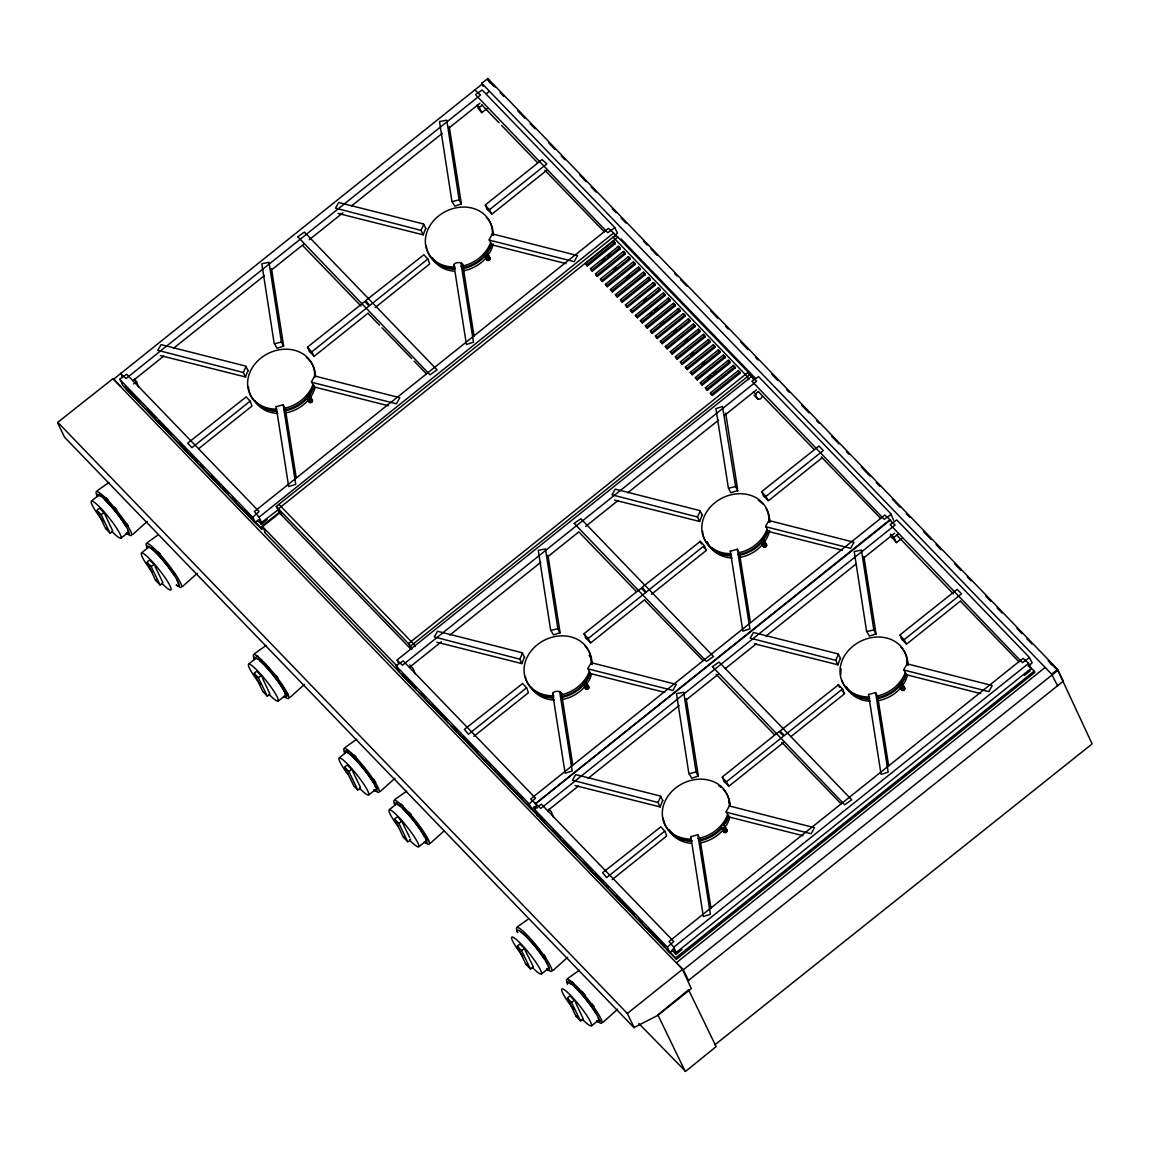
<?xml version="1.0" encoding="UTF-8"?>
<svg xmlns="http://www.w3.org/2000/svg" width="1150" height="1150" viewBox="0 0 1150 1150"><rect width="100%" height="100%" fill="white"/><g stroke="black" fill="none" stroke-linecap="round" stroke-linejoin="round"><path stroke-width="1.5" d="M276.115 406.726L283.188 404.786L285.301 408.854L296.312 478.342M283.576 346.481L281.419 342.039L269.014 262.315L261.812 263.709L274.16 343.304L277.078 348.263L283.647 346.078L271.501 268.64M474.044 336.202L463.263 267.576C465.391 260.231 449.995 261.683 455.113 267.202M461.308 204.355L459.152 199.899L446.746 120.175L439.53 121.569L451.878 201.164L454.796 206.123L461.38 203.938L449.233 126.514M572.758 764.98L561.991 696.339C564.118 689.008 548.723 690.46 553.84 695.98M560.021 633.118L557.879 628.676L545.459 548.952L538.258 550.347L550.606 629.941L553.524 634.901L560.093 632.716L547.946 555.277M690.791 836.682L697.849 834.742L699.976 838.81L710.988 908.299M698.251 776.451L696.095 771.995L683.689 692.271L676.473 693.666L688.836 773.26L691.739 778.219L698.323 776.034L686.176 698.611M730.293 551.224L737.351 549.283L739.479 553.351L750.202 621.086M737.754 490.993L735.598 486.536L722.488 406.439L715.904 408.624L728.338 487.816L730.696 492.732L737.826 490.576M868.523 694.543L875.581 692.616L877.694 696.67L888.706 766.159M875.969 634.311L873.827 629.855L861.422 550.146L854.206 551.526L866.554 631.134L869.472 636.079L876.041 633.894L863.894 556.471M248.271 370.817L245.669 366.088L161.043 344.641L157.809 350.304L243.311 372.514L245.467 376.956L247.882 370.659M311.42 382.202L396.448 403.794L399.812 397.728L314.726 376.007L311.492 381.671L314.022 386.918L388.298 405.749M426.003 228.678L423.401 223.948L338.761 202.501L335.541 208.164L421.044 230.374L423.2 234.83L425.615 228.519M489.152 240.062L574.181 261.668L577.53 255.602L492.444 233.881L489.224 239.531L491.754 244.792L566.03 263.609M524.731 657.455L522.114 652.726L437.489 631.278L434.254 636.942L519.757 659.151L521.913 663.607L524.328 657.297M587.866 668.84L672.894 690.446L676.258 684.379L591.172 662.659L587.938 668.308L590.482 673.569L664.743 692.386M662.946 800.774L660.344 796.044L575.719 774.597L572.484 780.261L657.987 802.47L660.143 806.926L662.558 800.616M702.449 515.315L699.847 510.586L615.221 489.152L611.987 494.802L697.489 517.011L699.646 521.467L702.061 515.157M726.096 812.159L811.124 833.764L814.473 827.698L729.387 805.977L726.168 811.627L728.697 816.888L802.973 835.705M765.598 526.7L850.626 548.306L853.976 542.239L768.89 520.519L765.67 526.183L768.2 531.429L842.476 550.246M840.679 658.634L838.077 653.919L753.437 632.471L750.202 638.121L835.719 660.33L837.861 664.786L840.276 658.476M903.828 670.019L988.856 691.624L992.206 685.558L907.12 663.837L903.886 669.501L906.43 674.748L980.691 693.565M57.529 422.654L64.587 437.259L633.923 1027.582L657.843 1015.364L691.322 988.583L682.266 969.048L112.944 378.724L57.773 422.309L627.339 1013.481L634.225 1027.741M113.548 379.27L482.022 84.18M97.089 510.471L105.498 528.396L110.012 533.011A4.384 4.241 -72.1 0 0 112.686 530.883L104.262 512.943L99.763 508.329A4.384 4.241 -72.1 0 0 97.089 510.471L101.142 514.683L110.012 533.011M255.357 522.718L252.727 517.256L259.081 511.52L126.687 374.253L120.017 378.896L122.604 385.264L254.984 522.531L259.339 519.742M120.879 373.175L122.331 377.588M138.661 387.219L136.678 381.843L134.306 379.241M153.453 563.701L149.773 560.194A4.384 4.241 -72.1 0 0 147.099 562.336L155.523 580.261L160.022 584.876A4.384 4.241 -72.1 0 0 162.711 582.734M198.821 448.558L251.936 406.079L250.384 401.436L246.158 396.894L187.666 443.181L191.978 447.652L250.096 401.177M280.686 511.175L262.473 525.737L265.089 532.364M257.284 520.231L261.424 524.342L267.188 519.527M261.467 675.941L256.967 671.327A4.384 4.241 -72.1 0 0 254.294 673.469L262.703 691.409M751.726 377.344L750.131 374.21L615.782 235.002L276.402 506.345L279.206 512.613L410.895 649.161M313.921 356.313L311.765 351.857L369.107 306.001L364.794 301.53L307.754 346.926L309.321 351.584L314.424 356.112L368.187 313.116M351.986 769.796L347.473 765.181A4.384 4.241 -72.1 0 0 344.799 767.323L353.668 785.651M375.159 307.539L429.669 263.939L428.116 259.296L423.89 254.754L365.7 300.596L369.696 305.526L427.829 259.037M531.803 809.356L529.173 803.893L535.526 798.158L403.147 660.891L396.463 665.534L399.05 671.902L531.429 809.169L535.785 806.38M397.023 660.273L402.5 665.16L756.657 381.225L751.381 376.668L397.325 659.812L398.188 663.004M688.289 980.576L1063.348 681.159L1057.454 669.185L487.887 78.603L481.735 83.246L483.115 86.293M748.219 372.241L408.667 643.482L411.24 649.448M397.497 817.046A4.384 4.241 -72.1 0 0 394.824 819.188L403.233 837.114L407.747 841.728A4.384 4.241 -72.1 0 0 410.421 839.586L410.478 839.184M415.107 673.857L413.123 668.495L409.788 664.887M491.639 214.173L489.483 209.717L546.825 163.861L542.009 159.591L485.487 204.801L487.039 209.444L492.143 213.972L547.299 169.869M473.872 736.316L528.382 692.717L526.829 688.074L522.603 683.531L464.413 729.373L468.424 734.304L526.542 687.815M585.436 263.594L613.338 241.169L614.718 242.348L615.308 243.584L587.42 265.938L585.436 263.594L587.291 265.995M618.47 246.301L590.525 268.582L590.899 269.747L592.423 271.127L620.224 248.874L618.499 246.33L620.31 248.759M623.458 251.476L595.513 273.772L596.031 275.123L597.411 276.302L625.226 254.064L623.501 251.505L625.298 253.934M600.429 279.076L602.413 281.477L630.214 259.239L629.697 257.887L628.317 256.709L600.516 278.947L602.269 281.534M670.033 952.674L667.388 947.226L673.756 941.476L541.363 804.209L534.692 808.852L537.266 815.221L669.659 952.488L674.015 949.699M535.21 803.85L889.597 519.987L895.131 525.004L540.716 808.493L530.668 798.977L884.839 515.056L890.646 520.332M523.839 947.744L520.159 944.236A4.384 4.241 -72.1 0 0 517.486 946.378L525.909 964.304L530.409 968.918A4.384 4.241 -72.1 0 0 533.082 966.776M605.418 284.323L633.319 261.884L634.699 263.077L635.217 264.414L607.401 286.666L605.418 284.323L607.272 286.709M614.79 235.477L617.449 232.904L614.531 227.254L482.152 89.987L475.482 94.616L607.746 232.688L614.776 227.7M610.406 289.498L638.308 267.073L639.688 268.252L640.291 269.474L612.404 291.841L610.406 289.498L612.26 291.899M615.408 294.673L643.31 272.248L644.69 273.427L645.279 274.663L617.392 297.016L615.408 294.673L617.262 297.074M648.442 277.38L620.497 299.661L620.871 300.826L622.394 302.206L650.196 279.953L648.485 277.409L650.282 279.838M553.337 817.176L551.353 811.814L548.967 809.197M625.485 304.851L627.383 307.381L655.198 285.143L654.824 283.978L653.301 282.613L625.485 304.851L627.253 307.438M590.367 642.951L588.211 638.494L645.553 592.638L641.24 588.168L584.214 633.578L585.767 638.221L590.87 642.749L644.633 599.754M630.387 310.213L658.289 287.787L659.669 288.966L660.186 290.317L632.385 312.556L630.387 310.213L632.241 312.613M635.389 315.402L663.291 292.963L664.671 294.156L665.189 295.493L637.373 317.745L635.389 315.402L637.244 317.788M640.392 320.577L668.294 298.152L669.659 299.331L670.263 300.553L642.376 322.92L640.392 320.577L642.232 322.978M645.38 325.752L673.282 303.327L674.662 304.506L675.179 305.857L647.364 328.095L645.38 325.752L647.234 328.152M678.414 308.459L650.469 330.74L650.842 331.904L652.366 333.284L680.168 311.032L678.457 308.488L680.254 310.917M660.273 290.202L658.433 287.73M574.684 1000.716L570.184 996.101A4.384 4.241 -72.1 0 0 567.511 998.243L575.92 1016.169L580.434 1020.783A4.384 4.241 -72.1 0 0 583.107 1018.641L575.46 1002.311M655.385 336.044L657.354 338.459L685.17 316.221L684.652 314.87L683.273 313.691L655.457 335.929L657.225 338.517M660.373 341.291L688.275 318.866L689.641 320.045L690.158 321.396L662.357 343.634L660.373 341.291L662.213 343.692M665.361 346.481L693.263 324.041L694.643 325.234L695.247 326.456L667.345 348.824L665.361 346.481L667.216 348.867M675.266 305.742L673.454 303.298M670.364 351.656L698.266 329.231L699.631 330.409L700.235 331.631L672.348 353.999L670.364 351.656L672.218 354.056M703.398 334.348L675.452 356.644L675.826 357.808L677.336 359.174L705.151 336.936L703.426 334.391L705.238 336.821M680.354 361.948L682.338 364.363L710.154 342.111L709.636 340.774L708.386 339.537L680.441 361.819L682.209 364.406M690.244 321.281L688.447 318.838M685.357 367.123L687.326 369.538L715.142 347.3L714.624 345.949L713.244 344.77L685.443 367.008L687.197 369.596M690.345 372.37L718.247 349.945L719.627 351.124L720.144 352.475L692.329 374.713L690.345 372.37L692.199 374.771M695.333 377.559L723.235 355.12L724.615 356.313L725.219 357.535L697.331 379.902L695.333 377.559L697.188 379.946M700.336 382.734L728.238 360.309L729.617 361.488L730.135 362.839L702.319 385.077L700.336 382.734L702.19 385.135M705.338 387.852L707.322 390.253L735.123 368.014L734.749 366.864L733.369 365.427L705.424 387.723L707.178 390.31M710.341 393.027L712.31 395.442L740.126 373.204L739.608 371.853L738.228 370.659L710.413 392.897L712.181 395.485M720.216 352.36L718.419 349.931M612.102 879.635L666.612 836.036L665.059 831.393L660.833 826.85L602.643 872.692L606.639 877.622L664.772 831.134M651.604 594.191L706.114 550.591L704.562 545.934L700.336 541.391L642.146 587.233L646.142 592.164L704.274 545.675M676.315 962.794L1044.804 667.719M671.945 950.188L676.099 954.313L681.864 949.483M728.582 786.269L726.441 781.813L783.768 735.957L778.952 731.688L722.43 776.897L723.982 781.54L729.086 786.068L784.242 741.966M768.085 500.811L765.943 496.369L823.285 450.498L818.973 446.042L761.932 491.438L763.485 496.081L768.588 500.624L822.365 457.614M638.854 1023.557L685.63 1071.34L716.119 1046.615L688.706 990.078M791.214 736.388L844.344 693.91L842.777 689.253L838.551 684.724L780.059 731.012L784.372 735.482L842.49 688.994M893.564 520.26L890.977 513.892L758.598 376.625L751.928 381.268L884.192 519.326L891.221 514.352M906.315 644.129L904.159 639.688L961.501 593.831L957.188 589.361L900.163 634.757L901.715 639.4L906.818 643.942L960.581 600.933M1024.319 675.381L1030.429 670.723M1031.234 668.84L1028.344 662.932L1023.054 658.375L669.012 941.519L673.727 947.183L676.214 952.516L1031.033 668.509M1028.301 666.353L1032.125 662.86L1029.207 657.211L896.813 519.944L890.143 524.587L1022.408 662.644L1029.451 657.671M714.941 1044.789L1092.112 743.921L1057.828 670.306L1050.396 663.234M276.129 406.525L288.693 486.594L295.766 484.323L283.188 404.786M453.848 264.399L466.411 344.468L473.484 342.197L460.906 262.646M552.575 693.163L565.139 773.246L572.211 770.974L559.633 691.423M730.293 551.037L742.857 631.106L749.929 628.834L737.351 549.283M690.791 836.496L703.354 916.564L710.427 914.293L697.849 834.742M868.523 694.356L881.087 774.424L888.159 772.153L875.581 692.616M246.129 366.361L243.311 372.514M423.847 224.236L421.044 230.374M522.574 652.999L519.757 659.151M700.307 510.873L697.489 517.011M660.79 796.332L657.987 802.47M838.523 654.192L835.719 660.33M613.065 237.101L747.371 376.711L748.779 379.701M615.236 243.699L613.511 241.141M640.205 269.603L638.48 267.044M645.207 274.778L643.482 272.219M670.177 300.682L668.466 298.123M695.161 326.571L694.054 325.177M725.133 357.65L723.408 355.106M1028.848 665.433L1034.123 671.169A3.191 1.524 8.6 0 1 1034.756 672.462L677.005 958.841L675.841 958.856L667.173 949.871M227.757 494.256L126.284 389.031L126.442 387.981M136.419 381.613L133.587 383.913M487.226 108.459L481.764 112.642L477.724 107.812M259.066 517.212L254.351 511.549L608.393 228.404L613.669 232.976L259.066 517.212L261.553 522.56L278.99 509.048M617.866 237.072L278.444 508.803L281.506 514.596M614.776 242.478L586.744 264.888M619.778 247.653L591.747 270.063L592.279 271.17M624.852 252.899L596.735 275.252L597.281 276.359M629.841 258.074L601.766 280.528M634.843 263.264L606.855 285.516M639.659 268.467L611.728 290.792M644.747 273.556L616.731 295.967M649.75 278.731L621.719 301.142L622.251 302.249M654.824 283.978L626.75 306.432M659.812 289.168L631.738 311.607M664.643 294.357L636.712 316.681M669.631 299.546L641.7 321.871M674.719 304.635L646.702 327.046M679.722 309.81L651.691 332.221L652.223 333.327M684.796 315.057L656.722 337.511M689.612 320.261L661.681 342.585M694.614 325.436L666.684 347.76M699.703 330.524L671.672 352.949M704.706 335.714L676.789 358.038L677.206 359.231M709.694 340.889L681.691 363.414M714.596 346.164L686.665 368.489M719.584 351.339L691.682 373.779M413.411 643.813L278.904 504.332M724.759 356.5L696.656 378.839M729.675 361.603L701.644 384.028M734.678 366.793L706.761 389.117M416.343 689.784L402.73 675.668L402.888 674.619M739.666 371.967L711.649 394.378M750.231 374.411L410.708 645.955L412.117 648.945M755.837 378.709L621.058 238.956M664.7 947.312L540.946 818.987L541.118 817.938M890.359 520.059L535.512 803.864L537.395 807.961M901.902 538.416L896.439 542.599L892.4 537.783M682.467 969.393L627.339 1013.481M1028.589 663.392L673.727 947.183M688.534 989.863L657.872 1014.889L685.242 1071.498M1034.123 671.169L676.301 957.389L675.136 957.389L670.191 952.258M1057.583 669.429L1051.646 674.173L1057.669 685.932M132.71 534.462L147.272 521.396M182.721 586.327L197.297 573.261M289.915 697.461L304.477 684.408M380.42 791.315L394.996 778.248M430.445 843.18L443.684 831.306M553.107 970.37L567.683 957.303M603.132 1022.221L617.694 1009.168M486.321 93.782L489.124 91.554M132.94 380.751L163.731 356.126M173.377 348.407L264.486 275.54M271.472 269.963L303.672 244.202M309.264 239.732L342.944 212.807M351.253 206.152L442.204 133.414M449.204 127.823L479.996 103.198M482.152 105.167L479.248 107.439L481.764 112.642M91.698 500.868L98.124 495.722M121.196 537.984L127.621 532.852M141.723 552.719L148.134 547.587M279.853 512.857L261.036 527.85L243.139 509.464M602.197 260.834L604.972 258.606M607.761 256.378L610.535 254.15M613.582 270.077L616.357 267.849M626.348 278.214L629.136 275.986M643.554 301.156L646.329 298.928M649.376 314.856L652.151 312.627M654.925 310.399L657.714 308.186M660.747 324.099L663.536 321.871M248.903 663.866L255.329 658.734M673.526 332.235L676.301 330.007M684.911 341.478L687.686 339.264M690.719 355.178L693.508 352.949M278.401 700.982L284.826 695.851M702.104 364.421L704.893 362.207M707.926 378.12L710.714 375.892M713.489 373.678L716.263 371.45M409.386 667.388L441.413 641.772M449.823 635.059L540.931 562.192M547.918 556.6L578.752 531.947M585.709 526.369L617.981 500.566M627.699 492.804L718.649 420.052M724.486 415.409L756.441 389.836M758.598 391.805C752.071 393.214 758.899 404.642 762.421 396.103M339.423 757.706L345.834 752.574M368.92 794.837L375.331 789.691M389.433 809.571L395.859 804.439M418.931 846.688L425.356 841.556M547.616 810.707L578.393 786.083M588.053 778.378L679.161 705.511M686.148 699.933L718.376 674.159M725.334 668.567L756.211 643.899M765.914 636.122L855.701 564.319M863.88 557.779L894.657 533.154M898.078 534.117L893.924 537.409L896.439 542.599M541.607 973.878L548.018 968.746M591.617 1025.742L598.043 1020.611M1057.511 670.608L683.33 969.795L688.62 980.734M97.261 490.734L108.862 482.468M147.286 542.599L157.435 535.368M254.466 653.732L266.067 645.481M344.986 747.586L356.586 739.321M394.996 799.451L406.597 791.186M517.673 926.641L527.821 919.411M567.683 978.506L579.284 970.241M628.878 257.844L630.301 259.124M698.812 330.366L698.438 329.202M676.674 358.124L675.366 356.773M713.791 345.906L713.388 344.713M728.784 361.445L728.41 360.281M738.774 371.795L738.401 370.645M396.865 666.281L397.253 665.476M487.629 79.709L495.305 86.998M474.936 90.031L480.456 95.048L126.054 378.522L120.577 373.621M708.256 339.581L710.226 341.996M261.165 528.899L262.344 528.885M733.226 365.484L733.872 366.433M450.987 725.707L537.625 815.537L538.789 815.523M459.152 199.899L452.094 201.638M281.419 342.039L274.376 343.778M735.598 486.536L728.539 488.276M557.879 628.676L550.821 630.416M873.827 629.855L866.769 631.609M696.095 771.995L689.037 773.734M423.2 234.83L338.071 213.426M245.467 376.956L160.353 355.551M699.646 521.467L614.517 500.063M521.913 663.607L436.799 642.203M837.861 664.786L754.472 643.813M660.143 806.926L575.014 785.522M106.404 500.581L105.383 499.201L106.95 501.184M156.458 552.46L155.768 551.454M404.052 809.226L403.075 807.947L404.211 809.284M758.209 399.28L754.069 395.154M261.697 522.675L259.124 520.202M262.243 677.537L269.891 693.881A4.384 4.241 -72.1 0 1 267.217 696.023L263.149 691.811M360.396 787.721A4.384 4.241 -72.1 0 1 357.722 789.863L354.042 786.356M676.372 952.631L672.692 949.023M262.962 662.587L263.637 663.593L262.991 662.558M106.016 499.819L105.498 499.287L106.476 500.566M353.294 756.456L353.769 757.059M526.556 935.985L526.096 935.683M479.248 107.439L476.963 105.196M713.92 345.819L715.228 347.171M738.889 371.723L740.197 373.074M591.632 269.991L590.439 268.712M596.735 275.252L595.427 273.887M755.694 394.076L753.408 391.834M621.719 301.142L620.411 299.791M489.483 209.717L485.185 205.246M651.691 332.221L650.383 330.869M893.924 537.409L890.689 534.161M1051.646 674.173L481.735 83.246M765.943 496.369L761.631 491.898M904.159 639.688L899.846 635.217M311.765 351.857L307.452 347.386M588.211 638.494L583.898 634.024M726.441 781.813L722.128 777.342M120.549 386.271L113.577 379.026M252.727 517.256L119.715 379.342M410.708 645.955L276.259 506.546M396.75 665.821L262.128 526.24M529.173 803.893L396.161 665.994M160.022 584.876L151.167 566.548L147.099 562.336M667.388 947.226L534.391 809.312M683.33 969.795L676.358 962.564M267.217 696.023L258.348 677.681L254.294 673.469M357.722 789.863L348.867 771.535L344.799 767.323M407.747 841.728L398.878 823.386L394.824 819.188M530.409 968.918L521.539 950.576L517.486 946.378M580.434 1020.783L571.564 1002.441L567.511 998.243M487.672 78.502L489.857 82.915M628.461 256.651L628.992 257.758M633.449 261.841L633.952 262.832M653.43 282.555L655.284 285.013M663.421 292.919L663.938 293.911M683.402 313.634L685.256 316.092M693.393 323.998L693.91 324.99M748.061 372.154L749.484 375.029M751.884 376.467L753.221 379.054M699.962 541.204L701.371 543.95M838.178 684.523L839.601 687.269M261.424 524.342L259.771 521.094M676.099 954.313L673.67 949.469M613.913 233.421L615.394 236.153M892.069 538.085L890.301 534.692M413.569 643.655L415.064 646.587M154.287 564.808L153.841 564.406A4.384 0.934 -36.8 0 1 151.167 566.548M399.107 818.412L401.997 821.661L409.702 837.588M490.259 82.326L493.997 86.207M500.221 92.661L503.959 96.528M517.658 110.731L525.133 118.479M530.107 123.654L535.095 128.814M548.794 143.017L555.019 149.471M561.243 155.926L564.981 159.807M579.916 175.289L586.155 181.757M591.129 186.918L596.117 192.079M612.303 208.869L616.041 212.736M621.014 217.911L626.003 223.071M643.425 241.141L647.163 245.022M650.9 248.889L657.124 255.343M674.561 273.427L677.048 276M680.786 279.881L687.01 286.336M710.671 310.874L718.146 318.622M725.621 326.356L728.108 328.943M740.557 341.852L748.032 349.6M755.507 357.348L757.994 359.936M771.693 374.138L777.917 380.592M786.629 389.634L789.13 392.207M801.579 405.131L809.054 412.864M816.514 420.613L819.016 423.2M831.464 436.109L838.939 443.857M846.4 451.605L848.901 454.192M861.35 467.101L870.061 476.143M876.286 482.598L880.023 486.464M892.486 499.373L899.947 507.121M906.186 513.576L909.909 517.457M923.608 531.659L931.083 539.408M936.071 544.568L941.045 549.729M954.744 563.931L960.969 570.4M967.193 576.854L970.931 580.721M985.881 596.217L990.854 601.378M997.079 607.832L1002.067 613.008M1017.003 628.504L1021.991 633.664M1026.964 638.825L1031.953 643.986M1048.139 660.776L1051.876 664.643M1028.316 665.606L1030.788 668.164M481.764 104.837L499.086 122.791M501.558 125.364L537.438 162.567M544.87 170.257L604.253 231.84M758.209 391.474L813.884 449.204M821.316 456.909L880.699 518.477M896.439 534.793L953.35 593.817M960.768 601.508L1018.929 661.811M634.096 263.019L635.289 264.299M664.082 294.098L665.275 295.377M734.016 366.62L735.209 367.899M703.771 547.242L706.431 550.131M842.001 690.561L844.646 693.45M302.795 245.683L360.956 305.986M368.374 313.677L379.514 325.234M381.987 327.793L411.686 358.584M414.158 361.143L426.521 373.98M579.241 532.335L636.166 591.344M644.819 600.329L702.981 660.617M716.234 674.36L774.381 734.663M781.813 742.354L841.196 803.936M533.729 806.869L535.627 808.838M139.193 401.681L125.321 387.119A3.191 1.524 8.6 0 0 125.954 388.427M146.611 409.386L155.279 418.37M157.751 420.929L171.364 435.045M178.796 442.75L187.45 451.734M189.923 454.293L197.354 461.998M199.827 464.557L203.536 468.409M210.967 476.114L219.621 485.084M222.108 487.658L228.289 494.069M231.998 497.921L235.721 501.774M415.639 688.332L401.767 673.771A3.191 1.524 8.6 0 0 402.399 675.064M420.584 693.464L425.543 698.596M431.724 705.008L446.574 720.403M452.755 726.829L457.714 731.961M462.659 737.092L477.509 752.488M484.941 760.179L489.886 765.311M494.831 770.443L509.694 785.852M517.112 793.543L522.057 798.675M527.016 803.807L537.481 814.488A3.191 0.877 89.6 0 0 538.114 815.781M543.964 821.387L539.997 817.089A3.191 1.524 8.6 0 0 540.629 818.383M552.618 830.357L560.05 838.062M562.523 840.636L576.136 854.738M583.567 862.443L592.221 871.427M594.694 873.986L603.362 882.97M605.834 885.543L608.307 888.102M615.739 895.807L634.297 915.055M638.006 918.908L641.729 922.746M647.91 929.171L665.232 947.126M230.23 496.814L259.929 527.606M264.96 532.694L398.892 671.571M418.816 692.357L448.514 723.149M106.361 500.308L107.64 501.544M264.845 664.556L263.609 663.205L264.011 664.039M355.364 758.396L354.114 757.059L354.66 758.023M405.375 810.261L404.139 808.924L404.685 809.887M263.911 663.694L263.796 663.464M355.091 758.238L354.976 758.008M577.128 988.454L578.019 989.216M576.351 987.505L575.805 986.973L576.495 987.678M403.578 808.68L403.233 808.263M902.29 682.999L904.878 688.318M901.528 682.568L904.748 689.181M901.945 685.357L904.144 689.942M901.039 685.803L903.253 690.374M899.818 685.299L902.29 690.374M898.955 684.638L901.528 689.957M764.074 539.681L766.648 544.999M764.046 540.773L766.518 545.862M763.715 542.038L765.929 546.609A1.811 1.509 -25.8 0 1 763.111 545.991M762.824 542.484L765.038 547.055M761.861 542.484L764.074 547.055M760.725 541.319L763.312 546.638M487.629 253.043L490.202 258.362M486.867 252.612L490.073 259.224A1.811 1.509 -25.8 0 1 487.729 260.461L485.156 255.329M487.269 255.401L489.483 259.972M486.378 255.846L488.592 260.418M484.279 254.667L486.867 259.986M724.572 825.139L727.145 830.458M727.016 831.321L723.81 824.708A34.543 28.807 -25.8 0 0 728.295 816.385M724.212 827.497L726.426 832.068M723.321 827.943L725.535 832.514M722.358 827.943L724.572 832.514M721.223 826.764L723.81 832.083M586.342 681.821L588.929 687.139M585.58 681.389L588.8 688.002M585.997 684.178L588.196 688.749A1.811 1.509 -25.8 0 1 585.724 688.821A1.811 1.509 -25.8 0 1 586.069 686.593M585.091 684.609L587.305 689.195M583.869 684.106L586.342 689.195M583.007 683.445L585.58 688.764M309.896 395.169L312.469 400.488M309.134 394.752L312.34 401.364A1.811 1.509 -25.8 0 1 309.997 402.586L307.683 397.986M309.537 397.541L311.751 402.112M308.646 397.972L310.859 402.543M306.561 396.808L309.134 402.126M577.501 988.669L578.033 989.647M527.994 937.351L526.801 936.114L527.347 937.077M527.332 936.646L528.023 937.782M533.14 966.374L524.227 948.448A4.384 0.934 -36.8 0 1 521.539 950.576M404.656 809.456L405.346 810.592M354.646 757.606L355.192 758.583M352.748 771.391L360.453 787.319M264.284 663.909L264.816 664.872M157.607 553.308L156.429 552.072L156.961 553.049M156.946 552.618L157.636 553.739M155.063 566.404L162.754 582.331M106.921 500.753L107.611 501.874M725.679 413.152L737.553 488.822M576.366 1016.571A4.384 0.934 -36.8 0 1 576.941 1016.054M574.238 1000.313A4.384 0.934 -36.8 0 1 571.564 1002.441M526.355 964.706A4.384 0.934 -36.8 0 1 526.916 964.189M403.679 837.516A4.384 0.934 -36.8 0 1 404.254 836.999M401.551 821.258A4.384 0.934 -36.8 0 1 398.878 823.386M351.541 769.393A4.384 0.934 -36.8 0 1 348.867 771.535M261.021 675.539A4.384 0.934 -36.8 0 1 258.348 677.681M155.969 580.664A4.384 0.934 -36.8 0 1 156.544 580.146M105.944 528.813A4.384 0.934 -36.8 0 1 106.519 528.281M103.816 512.541A4.384 0.934 -36.8 0 1 101.142 514.683M568.905 983.394A23.561 3.436 51.3 0 1 571.176 984.127M575.316 987.548A23.561 3.436 51.3 0 1 596.045 1013.624M598.259 1018.196A23.561 3.436 51.3 0 1 598.532 1019.576M573.606 1009.168A23.561 3.436 51.3 0 1 563.673 989.374A23.561 3.436 51.3 0 1 587.894 1017.247A23.561 3.436 51.3 0 1 582.259 1019.116M521.151 932.262A23.561 3.436 51.3 0 1 544.18 958.755M546.02 961.759A23.561 3.436 51.3 0 1 547.4 964.333M548.234 966.331A23.561 3.436 51.3 0 1 548.507 967.711M522.632 956.096A23.561 3.436 51.3 0 1 513.992 937.724A23.561 3.436 51.3 0 1 538.085 965.712A23.561 3.436 51.3 0 1 532.234 967.251M397.095 804.353A23.561 3.436 51.3 0 1 400.358 806.466M402.629 808.493A23.561 3.436 51.3 0 1 424.724 837.143M425.572 839.141A23.561 3.436 51.3 0 1 425.845 840.521M398.116 826.476A23.561 3.436 51.3 0 1 392.078 811.038A23.561 3.436 51.3 0 1 415.826 839.198A23.561 3.436 51.3 0 1 409.573 840.061M347.07 752.488A23.561 3.436 51.3 0 1 359.461 763.873A23.561 3.436 51.3 0 1 373.333 782.719M374.713 785.277A23.561 3.436 51.3 0 1 375.547 787.276M348.105 774.626A23.561 3.436 51.3 0 1 342.067 759.173A23.561 3.436 51.3 0 1 365.801 787.333A23.561 3.436 51.3 0 1 359.548 788.196M256.565 658.634A23.561 3.436 51.3 0 1 257.959 659.352M259.828 660.761A23.561 3.436 51.3 0 1 276.144 678.946A23.561 3.436 51.3 0 1 285.315 694.816M260.389 684.408A23.561 3.436 51.3 0 1 250.456 664.614A23.561 3.436 51.3 0 1 274.663 692.473A23.561 3.436 51.3 0 1 269.043 694.356M149.371 547.501A23.561 3.436 51.3 0 1 168.044 566.591M168.949 567.798A23.561 3.436 51.3 0 1 173.794 574.712M177.014 580.29A23.561 3.436 51.3 0 1 178.121 583.668M152.26 572.053A23.561 3.436 51.3 0 1 143.621 553.682A23.561 3.436 51.3 0 1 167.699 581.67A23.561 3.436 51.3 0 1 161.848 583.208M98.483 495.621A23.561 3.436 51.3 0 1 100.754 496.354M104.894 499.776A23.561 3.436 51.3 0 1 125.623 525.866M127.837 530.438A23.561 3.436 51.3 0 1 127.808 532.508M103.184 521.396A23.561 3.436 51.3 0 1 93.251 501.616A23.561 3.436 51.3 0 1 117.472 529.474A23.561 3.436 51.3 0 1 111.837 531.357M567.065 982.531A28.017 4.082 51.3 0 1 576.826 986.614A28.017 4.082 51.3 0 1 598.891 1014.932A28.017 4.082 51.3 0 1 596.793 1020.668M569.94 982.129A24.466 3.565 51.3 0 1 570.846 982.546M573.332 984.328A24.466 3.565 51.3 0 1 582.317 993.384M595.298 1010.39A24.466 3.565 51.3 0 1 596.634 1012.532M517.788 932.334A28.017 4.082 51.3 0 1 525.421 933.369A28.017 4.082 51.3 0 1 548.406 962.291A28.017 4.082 51.3 0 1 546.768 968.803M534.319 943.877A24.466 3.565 51.3 0 1 536.346 946.335M538.344 948.836A24.466 3.565 51.3 0 1 540.256 951.352M542.081 953.839A24.466 3.565 51.3 0 1 543.763 956.239M545.287 958.525A24.466 3.565 51.3 0 1 546.609 960.667M395.111 805.144A28.017 4.082 51.3 0 1 413.986 818.699A28.017 4.082 51.3 0 1 425.644 842.821M396.592 802.988A24.466 3.565 51.3 0 1 397.253 803.074M409.63 814.329A24.466 3.565 51.3 0 1 411.657 816.687M415.668 821.646A24.466 3.565 51.3 0 1 417.594 824.162M419.405 826.649A24.466 3.565 51.3 0 1 421.101 829.049M425.069 835.417A24.466 3.565 51.3 0 1 426.607 838.594M345.101 753.279A28.017 4.082 51.3 0 1 352.734 754.328A28.017 4.082 51.3 0 1 375.719 783.251A28.017 4.082 51.3 0 1 374.081 789.748M346.164 751.367A24.466 3.565 51.3 0 1 346.581 751.122M347.243 751.223A24.466 3.565 51.3 0 1 348.148 751.64M350.635 753.423A24.466 3.565 51.3 0 1 352.159 754.759M355.681 758.195A24.466 3.565 51.3 0 1 359.605 762.464M363.659 767.28A24.466 3.565 51.3 0 1 365.657 769.781M367.569 772.297A24.466 3.565 51.3 0 1 369.394 774.784M373.923 781.612A24.466 3.565 51.3 0 1 375.044 783.553M376.582 786.729A24.466 3.565 51.3 0 1 377.099 788.785M254.581 659.439A28.017 4.082 51.3 0 1 273.456 672.98A28.017 4.082 51.3 0 1 285.114 697.101M260.116 659.568A24.466 3.565 51.3 0 1 269.1 668.624M273.154 673.426A24.466 3.565 51.3 0 1 275.137 675.941M282.081 685.63A24.466 3.565 51.3 0 1 285.43 691.409M286.077 692.875A24.466 3.565 51.3 0 1 286.465 694.054M286.58 694.931A24.466 3.565 51.3 0 1 286.436 695.491M147.401 548.291A28.017 4.082 51.3 0 1 155.049 549.341A28.017 4.082 51.3 0 1 178.034 578.263A28.017 4.082 51.3 0 1 176.381 584.775M151.584 547.386A24.466 3.565 51.3 0 1 152.936 548.435M161.906 557.477A24.466 3.565 51.3 0 1 163.933 559.849M173.377 572.197A24.466 3.565 51.3 0 1 174.901 574.497M96.643 494.759A28.017 4.082 51.3 0 1 118.536 512.857A28.017 4.082 51.3 0 1 126.371 532.91M99.518 494.371A24.466 3.565 51.3 0 1 100.424 494.787M101.574 495.521A24.466 3.565 51.3 0 1 104.449 497.907M107.971 501.342A24.466 3.565 51.3 0 1 111.895 505.626M115.949 510.427A24.466 3.565 51.3 0 1 117.933 512.929M119.859 515.444A24.466 3.565 51.3 0 1 121.67 517.931M124.876 522.632A24.466 3.565 51.3 0 1 126.212 524.759M676.344 959.1A3.191 0.877 89.6 0 1 675.711 957.806M261.668 529.144A3.191 0.877 89.6 0 1 261.036 527.85M726.038 829.495A1.811 1.509 -25.8 0 1 726.973 831.421A1.811 1.509 -25.8 0 1 724.673 832.542A1.811 1.509 -25.8 0 1 723.724 830.631M903.756 687.369A1.811 1.509 -25.8 0 1 904.705 689.281A1.811 1.509 -25.8 0 1 902.405 690.417A1.811 1.509 -25.8 0 1 901.456 688.491M588.527 686.579A1.811 1.509 -25.8 0 1 588.196 688.807M765.541 544.051A1.811 1.509 -25.8 0 1 765.929 546.681M311.363 399.539A1.811 1.509 -25.8 0 1 312.311 401.465M309.997 402.586A1.811 1.509 -25.8 0 1 309.062 400.674M489.095 257.399A1.811 1.509 -25.8 0 1 490.029 259.325M487.729 260.461A1.811 1.509 -25.8 0 1 486.781 258.534M723.278 789.403A34.543 28.807 -25.8 0 1 730.063 804.684M721.711 827.224A34.543 28.807 -25.8 0 1 700.278 839.773M692.07 840.722A34.543 28.807 -25.8 0 1 663.262 818.225M718.808 785.694A34.543 28.807 -25.8 0 1 721.165 787.434M691.294 839.112A34.543 28.807 -25.8 0 1 662.457 810.333A34.543 28.807 -25.8 0 1 698.151 779.24A34.543 28.807 -25.8 0 1 729.33 805.992M727.519 814.775A34.543 28.807 -25.8 0 1 697.863 838.508M901.011 647.263A34.543 28.807 -25.8 0 1 907.796 662.558M906.027 674.245A34.543 28.807 -25.8 0 1 900.493 683.848M899.429 685.084A34.543 28.807 -25.8 0 1 877.996 697.648M869.803 698.596A34.543 28.807 -25.8 0 1 841.886 680.283M840.837 674.662A34.543 28.807 -25.8 0 1 841.081 668.826M869.026 696.986A34.543 28.807 -25.8 0 1 840.176 668.193A34.543 28.807 -25.8 0 1 875.883 637.1A34.543 28.807 -25.8 0 1 907.048 663.852M905.251 672.649A34.543 28.807 -25.8 0 1 877.22 696.038M585.062 646.07A34.543 28.807 -25.8 0 1 591.876 664.283M590.079 673.066A34.543 28.807 -25.8 0 1 584.545 682.654M583.481 683.905A34.543 28.807 -25.8 0 1 562.048 696.454M553.84 697.403A34.543 28.807 -25.8 0 1 525.248 676.329M553.064 695.793A34.543 28.807 -25.8 0 1 524.227 667.014A34.543 28.807 -25.8 0 1 559.921 635.921A34.543 28.807 -25.8 0 1 591.1 662.673M589.303 671.456A34.543 28.807 -25.8 0 1 561.272 694.844M766.231 508.458A34.543 28.807 -25.8 0 1 769.609 522.143M767.798 530.926A34.543 28.807 -25.8 0 1 738.142 554.645M731.572 555.263A34.543 28.807 -25.8 0 1 702.621 531.343M758.31 500.25A34.543 28.807 -25.8 0 1 762.781 503.944M730.796 553.668A34.543 28.807 -25.8 0 1 702.018 524.386A34.543 28.807 -25.8 0 1 738.746 493.724A34.543 28.807 -25.8 0 1 768.732 521.999M767.021 529.331A34.543 28.807 -25.8 0 1 739.004 552.719M306.489 357.478A34.543 28.807 -25.8 0 1 315.387 374.728M313.634 386.429A34.543 28.807 -25.8 0 1 283.964 410.147M275.784 410.737A34.543 28.807 -25.8 0 1 248.443 386.831M276.618 409.156A34.543 28.807 -25.8 0 1 247.839 379.874A34.543 28.807 -25.8 0 1 284.582 349.226A34.543 28.807 -25.8 0 1 314.554 377.502M312.857 384.819A34.543 28.807 -25.8 0 1 284.826 408.207M486.335 217.307A34.543 28.807 -25.8 0 1 493.163 235.506M491.352 244.289A34.543 28.807 -25.8 0 1 463.335 267.677M455.127 268.626A34.543 28.807 -25.8 0 1 426.305 246.129M454.351 267.016A34.543 28.807 -25.8 0 1 425.572 237.748A34.543 28.807 -25.8 0 1 462.3 207.086A34.543 28.807 -25.8 0 1 492.286 235.362M490.576 242.679A34.543 28.807 -25.8 0 1 460.92 266.412M728.64 800.946A33.134 27.629 -25.8 0 1 730.236 806.136M729.776 817.291A33.134 27.629 -25.8 0 1 726.268 825.484M722.574 830.473A33.134 27.629 -25.8 0 1 700.451 842.835M691.049 843.309A33.134 27.629 -25.8 0 1 670.306 831.953M728.798 815.278A33.134 27.629 -25.8 0 1 725.305 823.472M721.611 828.474A33.134 27.629 -25.8 0 1 699.488 840.822M691.624 841.383A33.134 27.629 -25.8 0 1 669.343 829.955M907.307 661.351A33.134 27.629 -25.8 0 1 908.184 665.361M907.508 675.151A33.134 27.629 -25.8 0 1 878.183 700.695M870.32 701.256A33.134 27.629 -25.8 0 1 847.306 688.678M906.991 661.983A33.134 27.629 -25.8 0 1 907.35 664.729M905.654 675.941A33.134 27.629 -25.8 0 1 878.773 698.366M869.357 699.258A33.134 27.629 -25.8 0 1 846.342 686.665M591.732 661.48A33.134 27.629 -25.8 0 1 592.236 664.168M591.546 673.972A33.134 27.629 -25.8 0 1 588.053 682.166M584.358 687.154A33.134 27.629 -25.8 0 1 562.235 699.502M554.372 700.077A33.134 27.629 -25.8 0 1 531.357 687.484M589.174 655.212A33.134 27.629 -25.8 0 1 591.359 660.158M589.706 674.748A33.134 27.629 -25.8 0 1 561.258 697.504M553.409 698.064A33.134 27.629 -25.8 0 1 534.678 690.776M769.091 518.032A33.134 27.629 -25.8 0 1 769.954 522.043M769.609 530.423A33.134 27.629 -25.8 0 1 739.953 557.376M732.104 557.937A33.134 27.629 -25.8 0 1 707.336 541.693M767.424 532.622A33.134 27.629 -25.8 0 1 738.99 555.364M731.127 555.939A33.134 27.629 -25.8 0 1 711.419 547.673M314.913 373.52A33.134 27.629 -25.8 0 1 315.574 376.179M315.1 387.334A33.134 27.629 -25.8 0 1 285.789 412.864M277.926 413.439A33.134 27.629 -25.8 0 1 254.912 400.847M314.597 374.167A33.134 27.629 -25.8 0 1 314.942 376.898M314.137 385.322A33.134 27.629 -25.8 0 1 284.812 410.866M276.963 411.427A33.134 27.629 -25.8 0 1 257.255 403.176M493.005 232.702A33.134 27.629 -25.8 0 1 493.508 235.405M493.163 243.786A33.134 27.629 -25.8 0 1 489.325 253.388M485.631 258.376A33.134 27.629 -25.8 0 1 463.507 270.739M454.106 271.213A33.134 27.629 -25.8 0 1 433.363 259.857M490.978 245.985A33.134 27.629 -25.8 0 1 462.544 268.726M454.681 269.287A33.134 27.629 -25.8 0 1 437.014 262.919M434.973 261.036A33.134 27.629 -25.8 0 1 432.4 257.859M600.832 1020.654A25.487 3.709 51.3 0 1 599.898 1020.639M569.121 980.763A25.487 3.709 51.3 0 1 570.055 980.763M571.564 981.554A25.487 3.709 51.3 0 1 573.591 983.063M581.9 991.314A25.487 3.709 51.3 0 1 585.048 994.951M592.207 1004.036A25.487 3.709 51.3 0 1 594.033 1006.581M567.439 984.328A25.487 3.709 51.3 0 1 586.558 1000.126A25.487 3.709 51.3 0 1 596.735 1021.186M517.428 932.463A25.487 3.709 51.3 0 1 536.533 948.261A25.487 3.709 51.3 0 1 546.724 969.321M544.008 954.716A25.487 3.709 51.3 0 1 545.689 957.174M400.904 804.008A25.487 3.709 51.3 0 1 403.363 806.193M409.213 812.259A25.487 3.709 51.3 0 1 411.312 814.646M428.174 839.356A25.487 3.709 51.3 0 1 428.476 840.851M394.752 805.273A25.487 3.709 51.3 0 1 413.871 821.071A25.487 3.709 51.3 0 1 424.048 842.131M354.243 755.205A25.487 3.709 51.3 0 1 356.155 757.117M373.764 779.283A25.487 3.709 51.3 0 1 375.762 782.546M344.741 753.408A25.487 3.709 51.3 0 1 363.86 769.206A25.487 3.709 51.3 0 1 374.037 790.266M254.222 659.554A25.487 3.709 51.3 0 1 273.341 675.352A25.487 3.709 51.3 0 1 283.518 696.411M256.838 656.003A25.487 3.709 51.3 0 1 258.348 656.779M276.014 675.337A25.487 3.709 51.3 0 1 278.027 677.968M287.644 693.637A25.487 3.709 51.3 0 1 287.615 695.894M158.456 552.129A25.487 3.709 51.3 0 1 160.468 554.271M147.042 548.421A25.487 3.709 51.3 0 1 166.161 564.219A25.487 3.709 51.3 0 1 176.338 585.278M105.628 497.49A25.487 3.709 51.3 0 1 108.431 500.279M114.626 507.179A25.487 3.709 51.3 0 1 116.739 509.738M126.773 523.566A25.487 3.709 51.3 0 1 128.053 525.694M97.017 496.556A25.487 3.709 51.3 0 1 116.136 512.354A25.487 3.709 51.3 0 1 126.313 533.413M297.749 236.756L430.014 374.814L437.058 369.84L304.419 232.113L297.749 236.756M574.195 523.394L706.459 661.451L713.503 656.477L580.865 518.751L574.195 523.394M712.425 666.712L844.689 804.784L851.719 799.796L719.095 662.084L712.425 666.712M722.344 827.727A1.811 1.509 -25.8 0 0 724.773 825.772A1.811 1.509 -25.8 0 0 721.956 825.096A1.811 1.509 -25.8 0 0 722.344 827.727M900.062 685.587A1.811 1.509 -25.8 0 0 902.491 683.646A1.811 1.509 -25.8 0 0 899.674 682.956A1.811 1.509 -25.8 0 0 900.062 685.587M584.114 684.394A1.811 1.509 -25.8 0 0 586.543 682.453A1.811 1.509 -25.8 0 0 583.726 681.777A1.811 1.509 -25.8 0 0 584.114 684.394M761.846 542.268A1.811 1.509 -25.8 0 0 764.276 540.327A1.811 1.509 -25.8 0 0 761.458 539.637A1.811 1.509 -25.8 0 0 761.846 542.268M307.668 397.756A1.811 1.509 -25.8 0 0 310.098 395.816A1.811 1.509 -25.8 0 0 307.28 395.126A1.811 1.509 -25.8 0 0 307.668 397.756M485.401 255.631A1.811 1.509 -25.8 0 0 487.83 253.676A1.811 1.509 -25.8 0 0 485.012 253A1.811 1.509 -25.8 0 0 485.401 255.631"/></g></svg>
